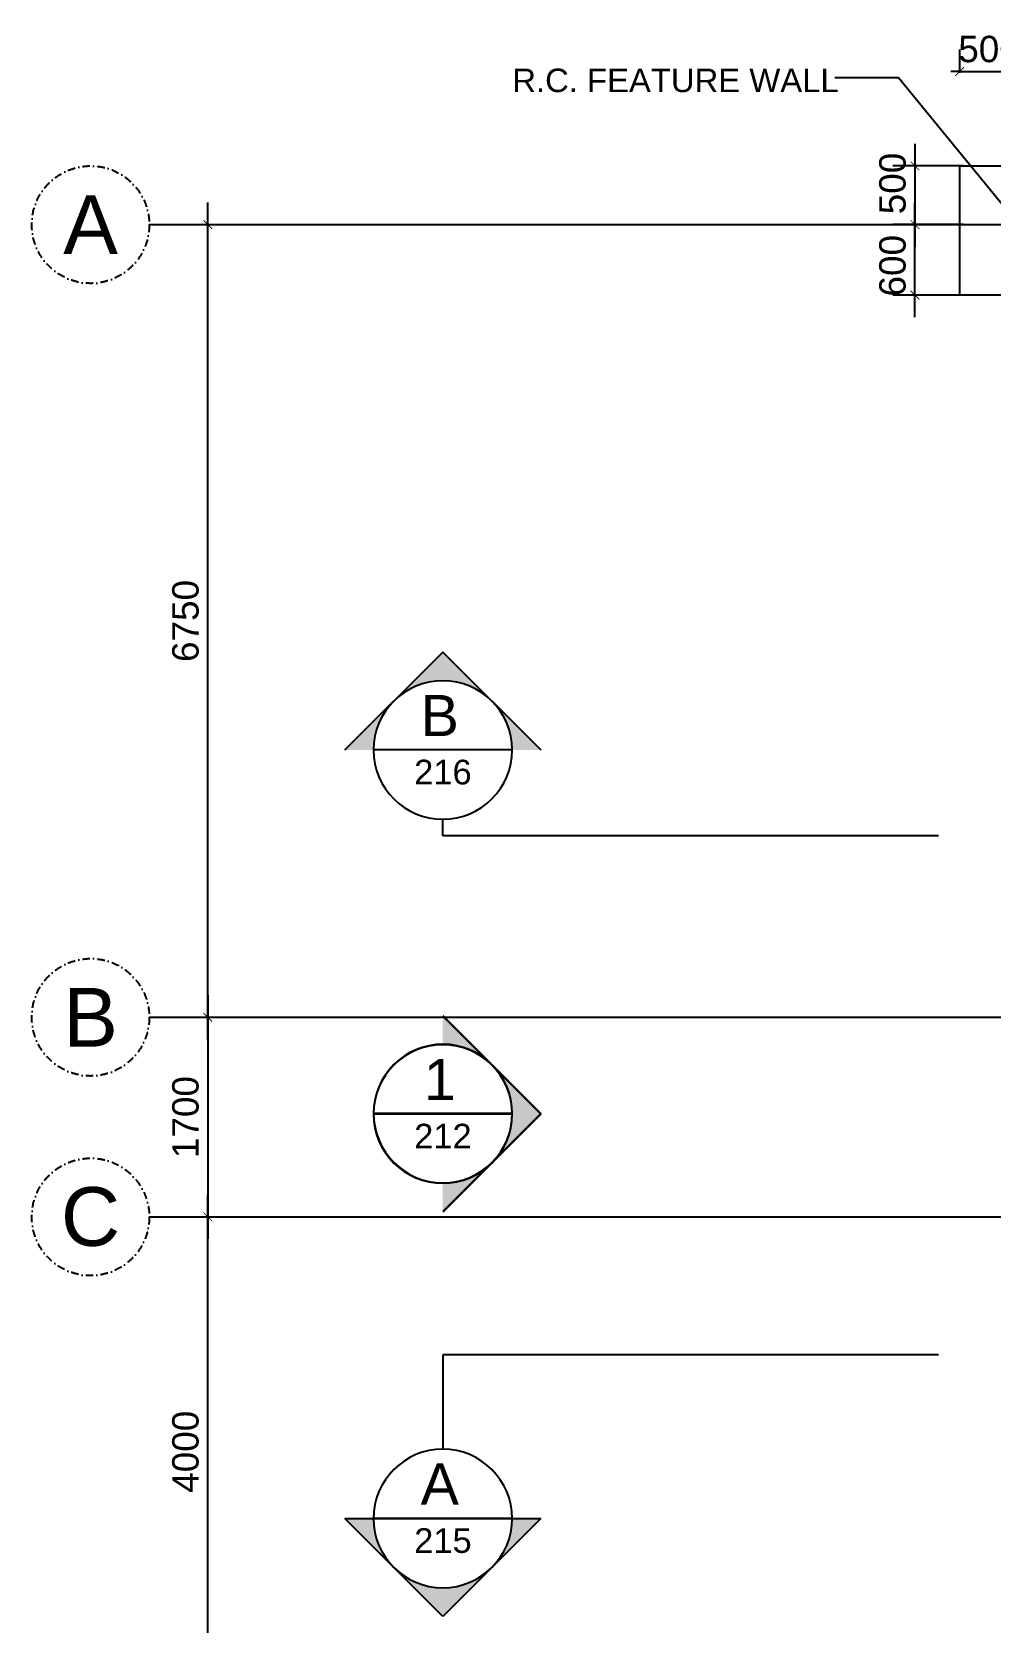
# Model space of a CAD drawing. Header units: millimetres. Extents: x 0 to 70486, y 148 to 42536.
# Drawn here: x 0 to 8159, y 16467 to 30010 of the extents above; entities that cross this region are included whole.
import ezdxf

# ---------------------------------------------------------------- set-up
doc = ezdxf.new("R2010")
doc.units = ezdxf.units.MM
doc.linetypes.add('CENTERX2', pattern=[101.6, 63.5, -12.7, 12.7, -12.7])
doc.linetypes.add('DASHDOT', pattern=[25.4, 12.7, -6.35, 0, -6.35])
doc.layers.get('Defpoints').update_dxf_attribs({"color": 8})
for name, color, linetype in [('Architectural Features', 8, 'Continuous'), ('DLN020__', 8, 'DASHDOT'), ('GBP Dim', 8, 'Continuous'), ('GBP Text 200', 8, 'Continuous'), ('GBP_MARKS', 8, 'Continuous'), ('grid', 8, 'CENTERX2'), ('RCP_text', 8, 'Continuous'), ('TEXT Ref', 8, 'Continuous')]:
    doc.layers.add(name, color=color, linetype=linetype)
doc.styles.add('BH', font='arial.ttf')
doc.styles.get("Standard").update_dxf_attribs({"font": 'arial.ttf'})
doc.styles.add('SWIS721LT450', font='swissl.ttf')
doc.dimstyles.new('200 GBP', dxfattribs={"dimscale": 1.5, "dimtxt": 150, "dimasz": 50, "dimexe": 125, "dimexo": 50, "dimgap": 50, "dimtad": 1, "dimdec": 0, "dimzin": 0, "dimdsep": 46, "dimtxsty": 'BH', "dimblk": 'ARCHTICK', "dimcen": 0.09, "dimdle": 125, "dimclrd": 9, "dimclre": 9, "dimclrt": 1, "dimadec": 0, "dimazin": 0, "dimtfac": 1, "dimtdec": 0, "dimtix": 1, "dimtmove": 2, "dimatfit": 3, "dimldrblk": 'ARCHTICK', "dimfxl": 300, "dimfxlon": 1, "dimtolj": 1, "dimtzin": 0, "dimarcsym": 0})
doc.dimstyles.get("Standard").update_dxf_attribs({"dimtxt": 0.18, "dimasz": 0.18, "dimexe": 0.18, "dimexo": 0.0625, "dimgap": 0.09, "dimtad": 0, "dimtih": 1, "dimtoh": 1, "dimdec": 4, "dimzin": 0, "dimdsep": 46, "dimtxsty": 'Standard', "dimcen": 0.09, "dimadec": 0, "dimazin": 0, "dimtfac": 1, "dimtdec": 4, "dimtofl": 0, "dimtmove": 0, "dimatfit": 3, "dimfxl": 1, "dimtolj": 1, "dimtzin": 0, "dimarcsym": 0})

# ---------------------------------------------------------------- blocks, each defined once
blk = doc.blocks.new('_ArchTick')
at = {"color": 0, "const_width": 0.1}
blk.add_lwpolyline([(0.5, 0.5), (-0.5, -0.5)], dxfattribs=at)
blk = doc.blocks.new('*D286')
at = {"layer": 'Defpoints', "color": 0, "transparency": 16777216}
for p in [(999, 21618), (999, 19918), (1499, 19918)]:
    blk.add_point(p, dxfattribs=at)
at = {"layer": 'GBP Dim', "color": 9, "lineweight": -2, "transparency": 16777216}
for p, q in [((1499, 21805), (1499, 19730)), ((1074, 21618), (1687, 21618)), ((1074, 19918), (1687, 19918))]:
    blk.add_line(p, q, dxfattribs=at)
at = {"layer": 'GBP Dim', "color": 9, "lineweight": -2, "transparency": 16777216, "xscale": 75, "yscale": 75, "zscale": 75}
for p, rotation in [((1499, 21618), 90), ((1499, 19918), 270)]:
    blk.add_blockref('_ArchTick', p, dxfattribs=dict(at, rotation=rotation))
at = {"layer": 'GBP Dim', "transparency": 16777216, "insert": (1309, 20768), "char_height": 225, "attachment_point": 5, "rotation": 90, "style": 'BH'}
blk.add_mtext('\\A1;1700', dxfattribs=at)
blk = doc.blocks.new('*D287')
at = {"layer": 'Defpoints', "color": 0, "transparency": 16777216}
for p in [(999, 19918), (1499, 19918), (999, 15918)]:
    blk.add_point(p, dxfattribs=at)
at = {"layer": 'GBP Dim', "color": 9, "lineweight": -2, "transparency": 16777216}
for p, q in [((1499, 15730), (1499, 20105)), ((1074, 19918), (1687, 19918)), ((1074, 15918), (1687, 15918))]:
    blk.add_line(p, q, dxfattribs=at)
at = {"layer": 'GBP Dim', "color": 9, "lineweight": -2, "transparency": 16777216, "xscale": 75, "yscale": 75, "zscale": 75}
for p, rotation in [((1499, 19918), 90), ((1499, 15918), 270)]:
    blk.add_blockref('_ArchTick', p, dxfattribs=dict(at, rotation=rotation))
at = {"layer": 'GBP Dim', "transparency": 16777216, "insert": (1309, 17918), "char_height": 225, "attachment_point": 5, "rotation": 90, "style": 'BH'}
blk.add_mtext('\\A1;4000', dxfattribs=at)
blk = doc.blocks.new('*D290')
at = {"layer": 'Defpoints', "color": 0, "transparency": 16777216}
for p in [(999, 28368), (1499, 28368), (999, 21618)]:
    blk.add_point(p, dxfattribs=at)
at = {"layer": 'GBP Dim', "color": 9, "lineweight": -2, "transparency": 16777216}
for p, q in [((1499, 21430), (1499, 28555)), ((1074, 28368), (1687, 28368)), ((1074, 21618), (1687, 21618))]:
    blk.add_line(p, q, dxfattribs=at)
at = {"layer": 'GBP Dim', "color": 9, "lineweight": -2, "transparency": 16777216, "xscale": 75, "yscale": 75, "zscale": 75}
for p, rotation in [((1499, 28368), 90), ((1499, 21618), 270)]:
    blk.add_blockref('_ArchTick', p, dxfattribs=dict(at, rotation=rotation))
at = {"layer": 'GBP Dim', "transparency": 16777216, "insert": (1309, 24993), "char_height": 225, "attachment_point": 5, "rotation": 90, "style": 'BH'}
blk.add_mtext('\\A1;6750', dxfattribs=at)
blk = doc.blocks.new('*D323')
at = {"layer": 'Defpoints', "color": 0, "transparency": 16777216}
for p in [(8399, 29672), (7899, 29585), (8399, 29585)]:
    blk.add_point(p, dxfattribs=at)
at = {"layer": 'GBP Dim', "color": 9, "lineweight": -2, "transparency": 16777216}
for p, q in [((7899, 29660), (7899, 29860)), ((8399, 29660), (8399, 29860)), ((7899, 29672), (7824, 29672)), ((7899, 29672), (8399, 29672)), ((8399, 29672), (8474, 29672))]:
    blk.add_line(p, q, dxfattribs=at)
at = {"layer": 'GBP Dim', "color": 9, "lineweight": -2, "transparency": 16777216, "xscale": 75, "yscale": 75, "zscale": 75}
blk.add_blockref('_ArchTick', (7899, 29672), dxfattribs=at)
at = {"layer": 'GBP Dim', "color": 9, "lineweight": -2, "transparency": 16777216, "xscale": 75, "yscale": 75, "zscale": 75, "rotation": 180}
blk.add_blockref('_ArchTick', (8399, 29672), dxfattribs=at)
at = {"layer": 'GBP Dim', "transparency": 16777216, "insert": (8149, 29862), "char_height": 225, "attachment_point": 5, "style": 'BH'}
blk.add_mtext('\\A1;500', dxfattribs=at)
blk = doc.blocks.new('*D361')
at = {"layer": 'Defpoints', "color": 0, "transparency": 16777216}
for p in [(8006, 28868), (7518, 28368), (8006, 28368)]:
    blk.add_point(p, dxfattribs=at)
at = {"layer": 'GBP Dim', "color": 9, "lineweight": -2, "transparency": 16777216}
for p, q in [((7518, 29055), (7518, 28180)), ((7931, 28868), (7331, 28868)), ((7931, 28368), (7331, 28368))]:
    blk.add_line(p, q, dxfattribs=at)
at = {"layer": 'GBP Dim', "color": 9, "lineweight": -2, "transparency": 16777216, "xscale": 75, "yscale": 75, "zscale": 75}
for p, rotation in [((7518, 28868), 90), ((7518, 28368), 270)]:
    blk.add_blockref('_ArchTick', p, dxfattribs=dict(at, rotation=rotation))
at = {"layer": 'GBP Dim', "transparency": 16777216, "insert": (7328, 28718), "char_height": 225, "attachment_point": 5, "rotation": 90, "style": 'BH'}
blk.add_mtext('\\A1;500', dxfattribs=at)
blk = doc.blocks.new('*D503')
at = {"layer": 'Defpoints', "color": 0, "transparency": 16777216}
for p in [(7518, 28368), (8006, 28368), (8006, 27768)]:
    blk.add_point(p, dxfattribs=at)
at = {"layer": 'GBP Dim', "color": 9, "lineweight": -2, "transparency": 16777216}
for p, q in [((7518, 27580), (7518, 28555)), ((7931, 28368), (7331, 28368)), ((7931, 27768), (7331, 27768))]:
    blk.add_line(p, q, dxfattribs=at)
at = {"layer": 'GBP Dim', "color": 9, "lineweight": -2, "transparency": 16777216, "xscale": 75, "yscale": 75, "zscale": 75}
for p, rotation in [((7518, 28368), 90), ((7518, 27768), 270)]:
    blk.add_blockref('_ArchTick', p, dxfattribs=dict(at, rotation=rotation))
at = {"layer": 'GBP Dim', "transparency": 16777216, "insert": (7328, 28018), "char_height": 225, "attachment_point": 5, "rotation": 90, "style": 'BH'}
blk.add_mtext('\\A1;600', dxfattribs=at)
blk = doc.blocks.new('A$C65CE4B9A')
at = {"layer": 'DLN020__', "ltscale": 5}
for centre in [(-67000, 0), (-67000, -6750), (-67000, -8450)]:
    blk.add_circle(centre, 500, dxfattribs=at)
at = {"layer": 'grid', "ltscale": 200}
for p, q in [((-66500, 0), (0, 0)), ((-66500, -6750), (0, -6750)), ((-66500, -8450), (0, -8450))]:
    blk.add_line(p, q, dxfattribs=at)
at = {"layer": 'DLN020__', "ltscale": 5, "char_height": 500, "width": 746.16, "attachment_point": 5, "style": 'SWIS721LT450'}
for s, insert in [('A', (-67000, 0)), ('B', (-67000, -6750)), ('C', (-67000, -8450))]:
    blk.add_mtext(s, dxfattribs=dict(at, insert=insert))

msp = doc.modelspace()

# ---------------------------------------------------------------- hatches: boundary and pattern name
at = {"layer": 'GBP_MARKS'}
h = msp.add_hatch(color=256, dxfattribs=at)
edge = h.paths.add_edge_path(flags=16)
edge.add_line((2909.1, 23894.1), (4088.9, 23894.1))
edge.add_arc((3499, 23894.1), 589.9, 360, 540)
h.paths.add_polyline_path([(4333.2, 23894.1), (2664.8, 23894.1), (3499, 24728.2)])
h = msp.add_hatch(color=256, dxfattribs=at)
edge = h.paths.add_edge_path()
edge.add_arc((3499, 20794), 589.9, 45, 90)
edge.add_line((3499, 21383.8), (3499, 21628.2))
edge.add_line((3499, 21628.2), (3916.1, 21211.1))
edge = h.paths.add_edge_path()
edge.add_arc((3499, 20794), 589.9, 270, 315)
edge.add_line((3916.1, 20376.9), (3499, 19959.8))
edge.add_line((3499, 19959.8), (3499, 20204.1))
edge = h.paths.add_edge_path()
edge.add_arc((3499, 20794), 589.9, 315, 405)
edge.add_line((3916.1, 21211.1), (4333.2, 20794))
edge.add_line((4333.2, 20794), (3916.1, 20376.9))
h = msp.add_hatch(color=256, dxfattribs=at)
edge = h.paths.add_edge_path(flags=16)
edge.add_line((4089, 17349.9), (2909.2, 17349.9))
edge.add_arc((3499.1, 17349.9), 589.9, 180, 360)
h.paths.add_polyline_path([(2664.9, 17349.9), (4333.3, 17349.9), (3499.1, 16515.7)])
at = {"layer": 'RCP_text'}
h = msp.add_hatch(color=256, dxfattribs=at)
edge = h.paths.add_edge_path(flags=16)
edge.add_line((4088.9, 23894.1), (2909.1, 23894.1))
edge.add_arc((3499, 23894.1), 589.9, 0, 180, ccw=False)
h.paths.add_polyline_path([(2664.8, 23894.1), (4333.2, 23894.1), (3499, 24728.2)])
h = msp.add_hatch(color=256, dxfattribs=at)
edge = h.paths.add_edge_path(flags=16)
edge.add_line((2909.1, 23894.1), (4088.9, 23894.1))
edge.add_arc((3499, 23894.1), 589.9, 360, 540)
h.paths.add_polyline_path([(4333.2, 23894.1), (2664.8, 23894.1), (3499, 24728.2)])
h = msp.add_hatch(color=256, dxfattribs=at)
edge = h.paths.add_edge_path(flags=16)
edge.add_line((4088.9, 23894.1), (2909.1, 23894.1))
edge.add_arc((3499, 23894.1), 589.9, 0, 180, ccw=False)
h.paths.add_polyline_path([(2664.8, 23894.1), (4333.2, 23894.1), (3499, 24728.2)])
h = msp.add_hatch(color=256, dxfattribs=at)
edge = h.paths.add_edge_path()
edge.add_arc((3499, 20794), 589.9, 45, 90)
edge.add_line((3499, 21383.8), (3499, 21628.2))
edge.add_line((3499, 21628.2), (3916.1, 21211.1))
edge = h.paths.add_edge_path()
edge.add_arc((3499, 20794), 589.9, 270, 315)
edge.add_line((3916.1, 20376.9), (3499, 19959.8))
edge.add_line((3499, 19959.8), (3499, 20204.1))
edge = h.paths.add_edge_path()
edge.add_arc((3499, 20794), 589.9, 315, 405)
edge.add_line((3916.1, 21211.1), (4333.2, 20794))
edge.add_line((4333.2, 20794), (3916.1, 20376.9))
h = msp.add_hatch(color=256, dxfattribs=at)
edge = h.paths.add_edge_path()
edge.add_arc((3499, 20794), 589.9, 45, 90)
edge.add_line((3499, 21383.8), (3499, 21628.2))
edge.add_line((3499, 21628.2), (3916.1, 21211.1))
edge = h.paths.add_edge_path()
edge.add_arc((3499, 20794), 589.9, 270, 315)
edge.add_line((3916.1, 20376.9), (3499, 19959.8))
edge.add_line((3499, 19959.8), (3499, 20204.1))
edge = h.paths.add_edge_path()
edge.add_arc((3499, 20794), 589.9, 315, 405)
edge.add_line((3916.1, 21211.1), (4333.2, 20794))
edge.add_line((4333.2, 20794), (3916.1, 20376.9))
h = msp.add_hatch(color=256, dxfattribs=at)
edge = h.paths.add_edge_path()
edge.add_arc((3499.8, 20798.3), 589.9, 45, 90)
edge.add_line((3499.8, 21388.2), (3499.8, 21632.5))
edge.add_line((3499.8, 21632.5), (3916.9, 21215.4))
edge = h.paths.add_edge_path()
edge.add_arc((3499.8, 20798.3), 589.9, 270, 315)
edge.add_line((3916.9, 20381.2), (3499.8, 19964.1))
edge.add_line((3499.8, 19964.1), (3499.8, 20208.4))
edge = h.paths.add_edge_path()
edge.add_arc((3499.8, 20798.3), 589.9, 315, 405)
edge.add_line((3916.9, 21215.4), (4334, 20798.3))
edge.add_line((4334, 20798.3), (3916.9, 20381.2))
h = msp.add_hatch(color=256, dxfattribs=at)
edge = h.paths.add_edge_path(flags=16)
edge.add_line((4088.9, 17350), (2909.1, 17350))
edge.add_arc((3499, 17350), 589.9, 180, 360)
h.paths.add_polyline_path([(2664.8, 17350), (4333.2, 17350), (3499, 16515.8)])
h = msp.add_hatch(color=256, dxfattribs=at)
edge = h.paths.add_edge_path(flags=16)
edge.add_line((4089, 17349.9), (2909.2, 17349.9))
edge.add_arc((3499.1, 17349.9), 589.9, 180, 360)
h.paths.add_polyline_path([(2664.9, 17349.9), (4333.3, 17349.9), (3499.1, 16515.7)])
h = msp.add_hatch(color=256, dxfattribs=at)
edge = h.paths.add_edge_path(flags=16)
edge.add_line((4089, 17349.9), (2909.2, 17349.9))
edge.add_arc((3499.1, 17349.9), 589.9, 180, 360)
h.paths.add_polyline_path([(2664.9, 17349.9), (4333.3, 17349.9), (3499.1, 16515.7)])

# ---------------------------------------------------------------- linework, layer by layer
at = {"layer": 'Architectural Features', "ltscale": 50}
msp.add_lwpolyline([(8399, 27767.8), (7899, 27767.8), (7899, 28867.6), (16199, 28867.6), (16199, 28367.6)], dxfattribs=at)
at = {"layer": 'GBP_MARKS'}
for p, q in [((2664.8, 23894.1), (3499, 24728.2)), ((3499, 24728.2), (4333.2, 23894.1)), ((4088.9, 23894.1), (2909.1, 23894.1)), ((3499, 23164.1), (3499, 23304.2)), ((3499, 21628.2), (4333.2, 20794)), ((4088.9, 20794), (2909.1, 20794)), ((4333.2, 20794), (3499, 19959.8)), ((3499.1, 18744), (3499.1, 17939.7)), ((3499.1, 16515.7), (2664.9, 17349.9)), ((2664.9, 17349.9), (4333.3, 17349.9)), ((4089, 17349.9), (2909.2, 17349.9)), ((4333.3, 17349.9), (3499.1, 16515.7))]:
    msp.add_line(p, q, dxfattribs=at)
at = {"layer": 'GBP_MARKS', "ltscale": 50}
for p, q in [((7718.6, 23164.1), (3499, 23164.1)), ((7718.6, 18744), (3499.1, 18744))]:
    msp.add_line(p, q, dxfattribs=at)
at = {"layer": 'GBP_MARKS'}
for centre, start, end in [((3499, 23894.1), 0, 180), ((3499, 23894.1), 180, 0), ((3499, 20794), 90, 270), ((3499, 20794), 270, 90), ((3499.1, 17349.9), 0, 180), ((3499.1, 17349.9), 180, 0)]:
    msp.add_arc(centre, 589.9, start, end, dxfattribs=at)
at = {"layer": 'RCP_text'}
for p, q in [((3499, 24728.2), (2664.8, 23894.1)), ((2664.8, 23894.1), (3499, 24728.2)), ((3499, 24728.2), (2664.8, 23894.1)), ((4333.2, 23894.1), (3499, 24728.2)), ((3499, 24728.2), (4333.2, 23894.1)), ((4333.2, 23894.1), (3499, 24728.2)), ((4088.9, 23894.1), (2909.1, 23894.1)), ((4088.9, 23894.1), (2909.1, 23894.1)), ((4088.9, 23894.1), (2909.1, 23894.1)), ((3499, 21628.2), (4333.2, 20794)), ((3499, 21628.2), (4333.2, 20794)), ((3499.8, 21632.5), (4334, 20798.3)), ((4088.9, 20794), (2909.1, 20794)), ((4088.9, 20794), (2909.1, 20794)), ((4089.6, 20798.3), (2909.9, 20798.3)), ((4333.2, 20794), (3499, 19959.8)), ((4333.2, 20794), (3499, 19959.8)), ((4334, 20798.3), (3499.8, 19964.1)), ((3499, 16515.8), (2664.8, 17350)), ((2664.8, 17350), (4333.2, 17350)), ((3499.1, 16515.7), (2664.9, 17349.9)), ((2664.9, 17349.9), (4333.3, 17349.9)), ((3499.1, 16515.7), (2664.9, 17349.9)), ((2664.9, 17349.9), (4333.3, 17349.9)), ((4088.9, 17350), (2909.1, 17350)), ((4089, 17349.9), (2909.2, 17349.9)), ((4089, 17349.9), (2909.2, 17349.9)), ((4333.2, 17350), (3499, 16515.8)), ((4333.3, 17349.9), (3499.1, 16515.7)), ((4333.3, 17349.9), (3499.1, 16515.7))]:
    msp.add_line(p, q, dxfattribs=at)
for centre, start, end in [((3499, 23894.1), 0, 180), ((3499, 23894.1), 0, 180), ((3499, 23894.1), 0, 180), ((3499, 23894.1), 180, 0), ((3499, 23894.1), 180, 0), ((3499, 23894.1), 180, 0), ((3499, 20794), 90, 270), ((3499, 20794), 90, 270), ((3499.8, 20798.3), 90, 270), ((3499, 20794), 270, 90), ((3499, 20794), 270, 90), ((3499.8, 20798.3), 270, 90), ((3499, 17350), 0, 180), ((3499.1, 17349.9), 0, 180), ((3499.1, 17349.9), 0, 180), ((3499, 17350), 180, 0), ((3499.1, 17349.9), 180, 0), ((3499.1, 17349.9), 180, 0)]:
    msp.add_arc(centre, 589.9, start, end, dxfattribs=at)

# ---------------------------------------------------------------- block references
at = {"layer": 'TEXT Ref'}
msp.add_blockref('A$C65CE4B9A', (67500, 28367.9), dxfattribs=at)

# ---------------------------------------------------------------- texts
at = {"layer": 'GBP Text 200', "style": 'BH'}
msp.add_text('R.C. FEATURE WALL', height=200, dxfattribs=at).set_placement((4090.4, 29496.3))
at = {"layer": 'GBP_MARKS', "width": 888.004, "attachment_point": 2, "style": 'BH'}
for s, insert, char_height in [('B', (3473.1, 24362.5), 350), ('\\P{\\H0.84x;216}', (3499.8, 24227.9), 250), ('1', (3473.1, 21262.4), 350), ('\\P{\\H0.84x;212}', (3499.8, 21127.8), 250), ('A', (3473.2, 17818.3), 350), ('\\P{\\H0.84x;215}', (3499.9, 17683.7), 250)]:
    msp.add_mtext(s, dxfattribs=dict(at, insert=insert, char_height=char_height))

# ---------------------------------------------------------------- dimensions: what is measured, and where the dimension line sits
at = {"layer": 'GBP Dim'}
dim = msp.add_linear_dim(base=(8399, 29672.4), p1=(7899, 29584.8), p2=(8399, 29584.8), dimstyle='200 GBP', override={"dimclrt": 256}, dxfattribs=at)
dim.commit()
dim.dimension.update_dxf_attribs({"geometry": '*D323', "text_midpoint": (8149, 29862.3)})
for p1, angle, picture, middle in [((8005.8, 28867.8), 90, '*D361', (7328.4, 28717.8)), ((8005.8, 27767.8), 270, '*D503', (7328.4, 28017.8))]:
    dim = msp.add_linear_dim(base=(7518.3, 28367.8), p1=p1, p2=(8005.8, 28367.8), angle=angle, dimstyle='200 GBP', override={"dimclrt": 256}, dxfattribs=at)
    dim.commit()
    dim.dimension.update_dxf_attribs({"geometry": picture, "text_midpoint": middle, "dimtype": 160})
for base, p1, p2, angle, picture, middle in [((1499, 28367.8), (999, 21617.7), (999, 28367.8), 90, '*D290', (1309.1, 24992.8)), ((1499, 19917.7), (999, 21617.8), (999, 19917.7), 270, '*D286', (1309.1, 20767.8)), ((1499, 19917.8), (999, 15917.8), (999, 19917.8), 90, '*D287', (1309.1, 17917.8))]:
    dim = msp.add_linear_dim(base=base, p1=p1, p2=p2, angle=angle, dimstyle='200 GBP', override={"dimclrt": 256}, dxfattribs=at)
    dim.commit()
    dim.dimension.update_dxf_attribs({"geometry": picture, "text_midpoint": middle})

# ---------------------------------------------------------------- leaders
at = {"layer": 'GBP Text 200'}
msp.add_leader([(8481.3, 28266.9), (7378.2, 29619), (6836.5, 29619)], dimstyle='Standard', override={"dimscale": 2, "dimtxt": 200, "dimasz": 125, "dimexe": 166.67, "dimexo": 100, "dimgap": 100, "dimtih": 0, "dimtoh": 0, "dimdec": 0, "dimrnd": 5.001, "dimtxsty": 'BH', "dimdle": 166.666667, "dimclrd": 9, "dimclre": 9, "dimclrt": 1, "dimtdec": 0, "dimtix": 1, "dimtofl": 1, "dimtmove": 2, "dimfxl": 50}, dxfattribs=at)

doc.saveas('drawing.dxf')
